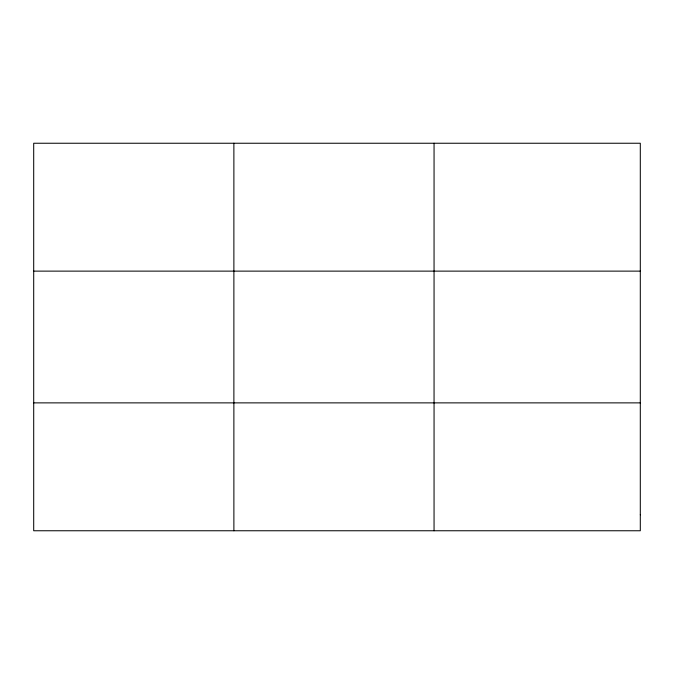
<?xml version="1.0" encoding="UTF-8"?>
<svg xmlns="http://www.w3.org/2000/svg" width="674" height="674" viewBox="0 0 674 674"><rect width="100%" height="100%" fill="white"/><g stroke="black" fill="none" stroke-linecap="round" stroke-linejoin="round"><path stroke-width="1.01" d="M233.878 143.242L233.878 530.758M434.056 143.242L434.056 530.758M33.7 271.125L640.3 271.125M33.7 402.875L640.3 402.875M640.3 514.776L640.3 530.758L33.7 530.758L33.7 143.242L640.3 143.242L640.3 514.776"/></g></svg>
